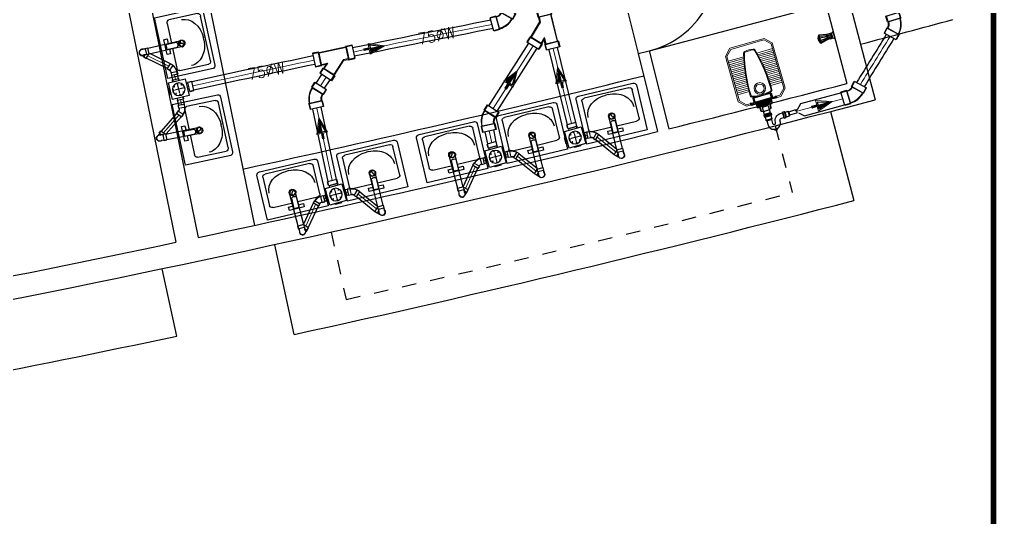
# Model space of a CAD drawing. Header units: metres. Extents: x 159409 to 239023, y 50504 to 95165.
# Drawn here: x 205960 to 206810, y 86716 to 87149 of the extents above; entities that cross this region are included whole.
import ezdxf

# ---------------------------------------------------------------- set-up
doc = ezdxf.new("R2010")
doc.units = ezdxf.units.M
doc.header["$MEASUREMENT"] = 0
doc.linetypes.add('HIDDEN', pattern=[0.125, 0.0625, -0.0625])
for name, color, linetype in [('BRASS', 1, 'Continuous'), ('CON', 2, 'Continuous'), ('PIPE', 4, 'Continuous'), ('SANTEH', 7, 'Continuous')]:
    doc.layers.add(name, color=color, linetype=linetype)
for name, color, linetype, lineweight in [('RJ- ANGLEValve', 1, 'Continuous', 25), ('RJ- D - TEXT', 7, 'Continuous', 20), ('RJ- DRA- FLOOR TRAP', 8, 'Continuous', 30), ('RJ- DRA-SOIL PIPE', 12, 'Continuous', 30), ('RJ- DRA-WASTE PIPE', 130, 'Continuous', 30)]:
    doc.layers.add(name, color=color, linetype=linetype, lineweight=lineweight)
doc.styles.add('RJ', font='romans.shx')

# ---------------------------------------------------------------- blocks, each defined once
blk = doc.blocks.new('FEGREGRE')
at = {"color": 20, "ltscale": 10}
for p, q in [((357183.57, 114115.48, 0.84), (357203.7, 114038.06, 0.42)), ((356717.05, 113921.59, 0.42), (356700.34, 113999.68, 0.42)), ((356615.1, 113920.15, 0.42), (356602.56, 113978.76, 0.42))]:
    blk.add_line(p, q, dxfattribs=at)
for radius, start, end in [(12848.5, 282.343422, 284.574997), (12828.5, 280.100829, 281.897209)]:
    blk.add_arc((353970.42, 126473.08, 0.42), radius, start, end, dxfattribs=at)
blk = doc.blocks.new('TRTH')
at = {"color": 42, "ltscale": 8}
for p, q in [((-589.8393, -68.7593), (-589.8393, -67.9795)), ((-589.8193, -68.7593), (-589.8193, -67.9793)), ((-589.8393, -68.7593), (-589.8193, -68.7593)), ((-589.8393, -68.8593), (-589.0393, -68.8593))]:
    blk.add_line(p, q, dxfattribs=at)
blk.add_arc((-589.8193, -68.7593), 0.78, 0, 91.46928, dxfattribs=at)
blk = doc.blocks.new('Rac7')
at = {"color": 0}
for p, q in [((-39500.6, -24232.1), (-39500.6, -23829.6)), ((-39473.6, -23808.4), (-38988.3, -23808.4)), ((-39456.5, -23859.1), (-39456.5, -24114.9)), ((-39032.4, -23838), (-39429.6, -23838)), ((-39221.1, -23854.9), (-39240.8, -23854.9)), ((-39005.4, -24114.9), (-39005.4, -23859.1)), ((-39005.4, -23859.1), (-39005.4, -23859.1)), ((-38961.3, -23829.6), (-38961.3, -24232.1)), ((-39252.5, -24185.9), (-39252.5, -24093.6)), ((-39209.4, -24185.9), (-39209.4, -24093.6)), ((-39429.6, -24136.1), (-39252.5, -24136.1)), ((-39297, -24164), (-39252.5, -24164)), ((-39297, -24193.5), (-39297, -24164)), ((-39164.9, -24193.5), (-39297, -24193.5)), ((-39252.5, -24185.9), (-39209.4, -24185.9)), ((-39209.4, -24136.1), (-39032.4, -24136.1)), ((-39209.4, -24164), (-39164.9, -24164)), ((-39164.9, -24164), (-39164.9, -24193.5)), ((-38961.3, -24232.1), (-39500.6, -24232.1))]:
    blk.add_line(p, q, dxfattribs=at)
at = {"color": 0, "extrusion": (0, 0, -1)}
for centre, major_axis, start_param, end_param in [((-39473.6, -23829.6), (-27, 0), 0, 1.570796), ((-39429.6, -23859.1), (-27, 0), 0, 1.570796), ((-39240.8, -24007.4), (-194.1, 0), 0, 1.570796), ((-39221.1, -24007.4), (-194.1, 0), 1.570796, 3.141593), ((-39032.4, -23859.1), (-27, 0), 1.570796, 3.141593), ((-38988.3, -23829.6), (-27, 0), 1.570796, 3.141593), ((-39429.6, -24114.9), (-27, 0), -1.570796, 0), ((-39231, -24104), (-25.3, 0), 0.552816, 2.588777), ((-39032.4, -24114.9), (-27, 0), -3.141593, -1.570796)]:
    blk.add_ellipse(centre, major_axis=major_axis, ratio=0.785714, start_param=start_param, end_param=end_param, dxfattribs=at)
blk.add_ellipse((-39231, -24048), major_axis=(-27.9, 0), ratio=0.785714, dxfattribs=at)
blk = doc.blocks.new('A$C48064110')
at = {"lineweight": 5}
for p, q in [((0, 0.467), (0.057, 0.524)), ((0.012, 0.462), (0.062, 0.512)), ((0.057, 0.524), (0.367, 0.524)), ((0.062, 0.512), (0.362, 0.512)), ((0.362, 0.512), (0.412, 0.462)), ((0.367, 0.524), (0.424, 0.467)), ((0, 0.057), (0, 0.467)), ((0.012, 0.062), (0.012, 0.462)), ((0.412, 0.462), (0.412, 0.062)), ((0.424, 0.467), (0.424, 0.057)), ((0.114, 0.4081), (0.012, 0.4081)), ((0.1143, 0.3921), (0.012, 0.3921)), ((0.1148, 0.3761), (0.012, 0.3761)), ((0.1155, 0.3601), (0.012, 0.3601)), ((0.1163, 0.3441), (0.012, 0.3441)), ((0.3077, 0.3441), (0.412, 0.3441)), ((0.3085, 0.3601), (0.412, 0.3601)), ((0.3092, 0.3761), (0.412, 0.3761)), ((0.3097, 0.3921), (0.412, 0.3921)), ((0.31, 0.4081), (0.412, 0.4081)), ((0.1174, 0.3281), (0.012, 0.3281)), ((0.1186, 0.3121), (0.012, 0.3121)), ((0.1201, 0.2961), (0.012, 0.2961)), ((0.1217, 0.2801), (0.012, 0.2801)), ((0.1236, 0.2641), (0.012, 0.2641)), ((0.3004, 0.2641), (0.412, 0.2641)), ((0.3023, 0.2801), (0.412, 0.2801)), ((0.3039, 0.2961), (0.412, 0.2961)), ((0.3054, 0.3121), (0.412, 0.3121)), ((0.3066, 0.3281), (0.412, 0.3281)), ((0.1256, 0.2481), (0.012, 0.2481)), ((0.1278, 0.2321), (0.012, 0.2321)), ((0.1302, 0.2161), (0.012, 0.2161)), ((0.1329, 0.2001), (0.012, 0.2001)), ((0.1357, 0.1841), (0.012, 0.1841)), ((0.2883, 0.1841), (0.412, 0.1841)), ((0.2911, 0.2001), (0.412, 0.2001)), ((0.2938, 0.2161), (0.412, 0.2161)), ((0.2962, 0.2321), (0.412, 0.2321)), ((0.2984, 0.2481), (0.412, 0.2481)), ((0.1387, 0.1681), (0.012, 0.1681)), ((0.1419, 0.1521), (0.012, 0.1521)), ((0.1454, 0.1361), (0.012, 0.1361)), ((0.149, 0.1201), (0.012, 0.1201)), ((0.1529, 0.1041), (0.012, 0.1041)), ((0.2711, 0.1041), (0.412, 0.1041)), ((0.275, 0.1201), (0.412, 0.1201)), ((0.2786, 0.1361), (0.412, 0.1361)), ((0.2821, 0.1521), (0.412, 0.1521)), ((0.2853, 0.1681), (0.412, 0.1681)), ((0.057, 0), (0, 0.057)), ((0.062, 0.012), (0.012, 0.062)), ((0.367, 0), (0.057, 0)), ((0.362, 0.012), (0.062, 0.012)), ((0.412, 0.062), (0.362, 0.012)), ((0.424, 0.057), (0.367, 0))]:
    blk.add_line(p, q, dxfattribs=at)
for radius in [0.05, 0.038]:
    blk.add_circle((0.212, 0.407), radius, dxfattribs=at)
for centre, radius, start, end in [((1.4487, 0.4241), 1.3348, 179.09576, 195.15427), ((0.129, 0.447), 0.015, 90, 187.12502), ((1.4487, 0.4241), 1.3278, 179.07126, 195.17877), ((0.129, 0.447), 0.008, 85.29384, 190.10273), ((0.212, 0.0904), 0.3808, 77.40909, 102.59091), ((0.212, 0.0904), 0.3738, 77.27249, 102.72751), ((-1.0247, 0.4241), 1.3278, 344.82123, 0.92874), ((-1.0247, 0.4241), 1.3348, 344.84573, 0.90424), ((0.295, 0.447), 0.008, 349.89727, 94.70616), ((0.295, 0.447), 0.015, 352.87498, 90), ((0.1752, 0.077), 0.015, 187.12502, 270), ((0.1752, 0.077), 0.008, 184.14731, 273.21794), ((0.212, 0.3047), 0.2454, 261.38596, 278.61404), ((0.212, 0.3047), 0.2384, 261.24025, 278.75975), ((0.2488, 0.077), 0.008, 266.78206, 355.85269), ((0.2488, 0.077), 0.015, 270, 352.87498)]:
    blk.add_arc(centre, radius, start, end, dxfattribs=at)
blk = doc.blocks.new('A$C3F2B028C')
at = {"color": 34, "linetype": 'Continuous'}
for points in [[(0, -8), (0, 8)], [(8.1, 5.6), (3.9, 5.6), (3.9, -6.1), (16.2, -6.1), (16.2, 5.6), (11, 5.6)], [(8.1, 3.7), (3.9, 3.7)], [(8.1, 2.5), (8.1, 6.8), (11, 6.8), (11, 2.5)], [(34.5, 7.7), (16.2, 3.7), (11, 3.7)], [(34.5, 3.5), (16.2, 1.7)], [(34.5, -7.7), (16.2, -3.7), (3.9, -3.7)], [(34.5, -3.5), (16.2, -1.7)]]:
    blk.add_lwpolyline(points, dxfattribs=at)
for points in [[(3.9, 5.6, 0.303122), (0, 8)], [(34.5, -10.3, 0.446482), (34.5, 10.3)], [(34.5, -8, 0.372706), (34.5, 8)], [(34.5, -3.4, 0.176556), (34.5, 3.4)], [(0, -8, 0.170448), (3.9, -6.1)]]:
    blk.add_lwpolyline(points, format="xyb", dxfattribs=at)
blk.add_lwpolyline([(34.5, -10.3), (34.5, 10.3), (16.2, 5.7), (16.2, -6.1)], close=True, dxfattribs=at)
for radius in [3.07, 2.68]:
    blk.add_circle((9.5, -0.3), radius, dxfattribs=at)
blk = doc.blocks.new('Waste-7')
for p, q in [((-4.28, 5.26), (-5.93, 3.6)), ((-5.93, 3.6), (-2.77, 0.44)), ((-4.28, 5.26), (-3.9, 5.26)), ((-3.9, 5.26), (-2.61, 6.55)), ((-2.77, 2.34), (-2.5, 2.61)), ((-2.77, 2.34), (-2.77, 0)), ((-2.77, 0), (2.77, 0)), ((-2.5, 2.61), (-2.5, 4.44)), ((2.5, 2.61), (2.5, 4.44)), ((2.77, 2.34), (2.5, 2.61)), ((2.77, 2.34), (2.77, 0))]:
    blk.add_line(p, q)
at = {"color": 8, "lineweight": 0}
for p, q in [((-4.17, 4.99), (-5.75, 3.42)), ((-4.17, 4.99), (-2.5, 3.33)), ((-4.17, 4.99), (-3.79, 4.99)), ((-3.79, 4.99), (-2.74, 6.05)), ((-3.79, 4.99), (-2.5, 3.71)), ((-2.5, 2.23), (-2.23, 2.5)), ((-2.5, 2.23), (2.5, 2.23)), ((-2.5, 2.23), (-2.5, 0)), ((-2.23, 2.5), (-2.23, 4.5)), ((-2.23, 2.5), (2.23, 2.5)), ((2.23, 2.5), (2.23, 4.5)), ((2.5, 2.23), (2.23, 2.5)), ((2.5, 2.23), (2.5, 0))]:
    blk.add_line(p, q, dxfattribs=at)
blk.add_arc((0, 5.63), 2.77, 334.58538, 205.41462)
blk.add_arc((0, 5.63), 2.5, 333.2345, 206.7655, dxfattribs=at)
blk = doc.blocks.new('Waste 45 angle')
for p, q in [((-2.73, 0), (2.73, 0)), ((2.73, -2.37), (2.73, 0)), ((-2.73, -2.37), (-2.73, 0)), ((-2.73, -2.37), (-2.5, -2.59)), ((2.73, -2.37), (2.5, -2.59)), ((-3.66, -4.62), (-5.34, -6.3)), ((-1.48, -10.15), (-5.34, -6.3)), ((-3.66, -4.62), (-3.34, -4.62)), ((0.2, -8.48), (-1.48, -10.15)), ((0.2, -8.48), (0.2, -8.16))]:
    blk.add_line(p, q)
at = {"color": 8, "lineweight": 0}
for p, q in [((2.5, -2.27), (2.5, 0)), ((-2.5, -2.27), (-2.5, 0)), ((-2.5, -2.27), (2.5, -2.27)), ((-2.5, -2.27), (-2.27, -2.5)), ((-2.27, -2.5), (2.27, -2.5)), ((2.5, -2.27), (2.27, -2.5)), ((-3.57, -4.85), (-5.17, -6.46)), ((-0.03, -8.39), (-3.57, -4.85)), ((-3.57, -4.85), (-3.25, -4.85)), ((-0.03, -8.06), (-3.25, -4.85)), ((-0.03, -8.39), (-1.64, -9.99)), ((-0.03, -8.39), (-0.03, -8.06))]:
    blk.add_line(p, q, dxfattribs=at)
for radius, start, end in [(2.98, 315.8472, 359.158), (7.98, 315.3136, 359.6873)]:
    blk.add_arc((-5.48, -2.55), radius, start, end)
for radius, start, end in [(3.2, 314.0982, 0.9018), (7.75, 314.6269, 0.3739)]:
    blk.add_arc((-5.48, -2.55), radius, start, end, dxfattribs=at)
blk = doc.blocks.new('Floor trap-3')
at = {"layer": 'RJ- DRA- FLOOR TRAP', "color": 8, "lineweight": 0}
for p, q in [((-3.75, 9.09), (-3.75, 12.5)), ((-3.75, 9.09), (3.75, 9.09)), ((-3.75, 9.09), (-3.41, 8.75)), ((-3.41, 8.75), (3.41, 8.75)), ((-3.41, 8.75), (-3.41, 7.5)), ((3.75, 9.09), (3.41, 8.75)), ((3.41, 8.75), (3.41, 7.5)), ((3.75, 9.09), (3.75, 12.5)), ((-7.5, 1.83), (-9, 1.83)), ((7.5, 1.83), (9, 1.83)), ((-7.5, -3.17), (-9, -3.17)), ((-2.5, -7.5), (-2.5, -8.32)), ((2.5, -7.5), (2.5, -8.32)), ((7.5, -3.17), (9, -3.17))]:
    blk.add_line(p, q, dxfattribs=at)
at = {"layer": 'RJ- DRA- FLOOR TRAP', "color": 11, "lineweight": 30}
for p, q in [((-3.64, 0), (3.64, 0)), ((0, 3.64), (0, -3.64))]:
    blk.add_line(p, q, dxfattribs=at)
at = {"layer": 'RJ- DRA- FLOOR TRAP', "color": 126, "lineweight": 30}
blk.add_lwpolyline([(7.5, -7.5), (7.5, 7.5), (-7.5, 7.5), (-7.5, -7.5)], close=True, dxfattribs=at)
blk.add_circle((0, 0), 5.5, dxfattribs=at)
at = {"layer": 'RJ- DRA- FLOOR TRAP', "lineweight": 30, "extrusion": (0, 0, -1)}
for centre, major_axis, start_param, end_param in [((-4.55, 0), (-0.165, 0.165), 3.141593, 9.424778), ((-3.22, 3.22), (0.165, 0.165), 4.712389, 10.995574), ((0, 4.55), (-0.165, 0.165), 3.141593, 9.424778), ((3.22, 3.22), (-0.165, 0.165), 3.141593, 9.424778), ((4.55, 0), (0.165, 0.165), 4.712389, 10.995574)]:
    blk.add_ellipse(centre, major_axis=major_axis, ratio=1, start_param=start_param, end_param=end_param, dxfattribs=at)
at = {"layer": 'RJ- DRA- FLOOR TRAP', "lineweight": 30}
for centre, major_axis, start_param, end_param in [((-3.22, -3.22), (0.165, -0.165), 4.712389, 10.995574), ((0, -4.55), (-0.165, -0.165), 3.141593, 9.424778), ((3.22, -3.22), (-0.165, -0.165), 3.141593, 9.424778)]:
    blk.add_ellipse(centre, major_axis=major_axis, ratio=1, start_param=start_param, end_param=end_param, dxfattribs=at)
at = {"layer": 'RJ- DRA-WASTE PIPE', "lineweight": 30}
for p, q in [((-4.09, 9.09), (-4.09, 12.5)), ((-4.09, 12.5), (4.09, 12.5)), ((-4.09, 9.09), (-3.75, 8.75)), ((-3.75, 8.75), (-3.75, 7.5)), ((4.09, 9.09), (3.75, 8.75)), ((3.75, 8.75), (3.75, 7.5)), ((4.09, 9.09), (4.09, 12.5)), ((-7.5, 2.05), (-9, 2.05)), ((-9, -3.4), (-9, 2.05)), ((7.5, 2.05), (9, 2.05)), ((9, -3.4), (9, 2.05)), ((-7.5, -3.4), (-9, -3.4)), ((-2.73, -7.5), (-2.73, -8.32)), ((-2.73, -8.32), (2.73, -8.32)), ((2.73, -7.5), (2.73, -8.32)), ((7.5, -3.4), (9, -3.4))]:
    blk.add_line(p, q, dxfattribs=at)
blk = doc.blocks.new('A$C7C665330')
at = {"color": 1, "ltscale": 10}
blk.add_line((25.06, 28.38), (26.18, 15.19), dxfattribs=at)
at = {"layer": 'BRASS'}
blk.add_lwpolyline([(1.02, 16.2), (0.13, 16.12), (0, 17.61), (0.89, 17.68)], dxfattribs=at)
for points in [[(0.34, 17.16), (0.32, 17.35), (0.65, 17.38), (0.67, 17.19)], [(0.38, 16.61), (0.4, 16.42), (0.73, 16.45), (0.72, 16.64)]]:
    blk.add_lwpolyline(points, close=True, dxfattribs=at)
at = {"layer": 'CON'}
for p, q in [((15.13, 24.39), (14.53, 23.24)), ((15.72, 17.46), (14.93, 18.5))]:
    blk.add_line(p, q, dxfattribs=at)
at = {"layer": 'CON', "linetype": 'HIDDEN'}
blk.add_line((14.53, 23.24), (14.93, 18.5), dxfattribs=at)
at = {"layer": 'CON', "color": 1}
for points in [[(25.06, 28.38), (21.76, 28.1), (21.57, 30.32), (21.85, 30.97), (20.95, 30.9), (20.52, 29.9), (20.77, 26.89), (18.1, 26.67), (17.43, 24.82), (15.11, 24.63)], [(25.08, 28.15), (21.54, 27.85), (21.33, 30.36), (21.48, 30.7), (21.11, 30.67), (20.76, 29.86), (21.03, 26.68), (18.27, 26.44), (17.6, 24.6), (15.13, 24.39)], [(26.16, 15.43), (22.61, 15.13), (22.82, 12.62), (23.03, 12.3), (22.67, 12.27), (22.18, 13.02), (21.91, 16.2), (19.16, 15.96), (18.18, 17.67), (15.72, 17.46)], [(26.18, 15.19), (22.87, 14.91), (23.06, 12.7), (23.45, 12.1), (22.55, 12.02), (21.95, 12.94), (21.7, 15.94), (19.02, 15.72), (18.05, 17.42), (15.74, 17.22)]]:
    blk.add_lwpolyline(points, dxfattribs=at)
at = {"layer": 'PIPE', "color": 3}
for p, q in [((7.73, 21.95), (8.01, 18.63)), ((8.16, 22.46), (8.52, 18.2)), ((7.93, 5.84), (11.24, 6.12)), ((8.44, 5.4), (10.81, 5.6))]:
    blk.add_line(p, q, dxfattribs=at)
at = {"layer": 'PIPE'}
for p, q in [((17.52, 23.25), (12.3, 22.81)), ((17.88, 18.99), (12.66, 18.55))]:
    blk.add_line(p, q, dxfattribs=at)
at = {"layer": 'PIPE', "color": 1}
for p, q in [((17.52, 23.25), (17.88, 18.99)), ((19.6, 25.23), (20.26, 17.38))]:
    blk.add_line(p, q, dxfattribs=at)
at = {"layer": 'PIPE', "color": 15}
for p, q in [((19.61, 25.07), (21.93, 25.69)), ((19.65, 24.68), (21.95, 25.37)), ((19.67, 24.42), (22.01, 24.66)), ((19.72, 23.84), (22.05, 24.22)), ((22.11, 23.55), (19.75, 23.44)), ((19.8, 22.83), (22.13, 23.22)), ((19.83, 22.55), (22.18, 22.69)), ((19.88, 21.9), (22.2, 22.39)), ((22.27, 21.66), (19.91, 21.6)), ((22.29, 21.35), (19.96, 21.01)), ((19.98, 20.72), (22.35, 20.62)), ((20.04, 20.07), (22.38, 20.32)), ((20.06, 19.78), (22.42, 19.79)), ((22.45, 19.46), (20.11, 19.18)), ((20.15, 18.78), (22.51, 18.79)), ((20.19, 18.2), (22.55, 18.35)), ((20.22, 17.93), (22.61, 17.64)), ((20.25, 17.54), (22.63, 17.32))]:
    blk.add_line(p, q, dxfattribs=at)
at = {"layer": 'PIPE', "color": 10}
blk.add_lwpolyline([(25.08, 28.15), (25.12, 27.75), (21.58, 27.45), (21.66, 26.45), (18.57, 26.18), (18.14, 24.88), (18.45, 21.18), (18.76, 17.49), (19.4, 16.27), (22.5, 16.53), (22.58, 15.53), (26.12, 15.83), (26.16, 15.43)], dxfattribs=at)
at = {"layer": 'PIPE', "color": 1}
blk.add_lwpolyline([(22.56, 21.53), (23.05, 15.81), (22.76, 15.79), (22.69, 16.64), (19.74, 17.54, -0.263242), (19.48, 17.93), (19.2, 21.25), (18.92, 24.56, -0.263242), (19.11, 24.99), (21.87, 26.37), (21.8, 27.23), (22.08, 27.25)], format="xyb", close=True, dxfattribs=at)
at = {"layer": 'PIPE'}
for points in [[(7.73, 21.95), (4.56, 21.68, 0.414214), (0.87, 17.31), (0.93, 16.55, 0.414214), (5.3, 12.87), (5.9, 12.92, -0.414214), (7.44, 11.62), (7.58, 9.97)], [(8.01, 18.63), (5.07, 18.38, 0.414214), (4.21, 17.36), (4.23, 17.07, 0.414214), (5.26, 16.2), (5.62, 16.23, -0.414214), (10.76, 11.9), (10.89, 10.25)]]:
    blk.add_lwpolyline(points, format="xyb", dxfattribs=at)
at = {"layer": 'PIPE', "color": 4}
for points in [[(12.3, 22.81), (11.78, 23.28), (10.81, 23.2), (10.38, 22.65), (8.16, 22.46), (7.73, 21.95)], [(12.66, 18.55), (12.23, 17.99), (11.25, 17.91), (10.74, 18.38), (8.52, 18.2), (8.01, 18.63)]]:
    blk.add_lwpolyline(points, dxfattribs=at)
at = {"layer": 'PIPE', "color": 3}
for points in [[(10.38, 22.65), (10.74, 18.38)], [(11.25, 17.91), (10.81, 23.2)], [(11.78, 23.28), (12.23, 17.99)], [(12.66, 18.55), (12.3, 22.81)], [(7.11, 9.46), (11.45, 9.82)], [(11.53, 8.85), (7.19, 8.48)], [(10.89, 10.25), (7.58, 9.97)], [(7.74, 8.05), (11.06, 8.33)]]:
    blk.add_lwpolyline(points, dxfattribs=at)
at = {"layer": 'PIPE', "color": 1}
blk.add_lwpolyline([(17.88, 18.99), (18.34, 19.52), (18.18, 21.4), (18.06, 22.8), (17.52, 23.25)], dxfattribs=at)
at = {"layer": 'PIPE'}
for points in [[(7.58, 9.97), (7.11, 9.46), (7.19, 8.48), (7.74, 8.05), (7.93, 5.84), (8.44, 5.4), (8.87, 0.36)], [(10.89, 10.25), (11.45, 9.82), (11.53, 8.85), (11.06, 8.33), (11.24, 6.12), (10.81, 5.6), (11.24, 0.56)]]:
    blk.add_lwpolyline(points, dxfattribs=at)
at = {"layer": 'PIPE', "color": 3}
blk.add_lwpolyline([(8.87, 0.36, 0.68612), (10.05, 0.46, -0.68612), (11.24, 0.56, -0.68612), (10.05, 0.46)], format="xyb", dxfattribs=at)
blk = doc.blocks.new('FLOW')
at = {"ltscale": 75}
blk.add_hatch(color=256, dxfattribs=at).paths.add_polyline_path([(0, 6.15), (0, -0.3), (2.04, -0.3)])
at = {"lineweight": 20, "ltscale": 75}
blk.add_hatch(color=256, dxfattribs=at).paths.add_polyline_path([(-0.61, -1), (0.42, -3.98), (-0.61, -3.98)])
blk.add_lwpolyline([(0, 7.92), (3.11, -1), (0.42, -1), (0.42, -3.98), (-0.42, -3.98), (-0.42, -1), (-3.11, -1), (0, 7.92)], close=True, dxfattribs=at)
at = {"ltscale": 75}
for points in [[(0, 6.15), (-2.04, -0.3), (0, -0.3)], [(0, 6.15), (2.04, -0.3), (0, -0.3)], [(0, 6.15), (0, -0.3)]]:
    blk.add_lwpolyline(points, dxfattribs=at)
at = {"lineweight": 20, "ltscale": 75}
blk.add_lwpolyline([(-0.61, -1), (0.42, -3.98), (-0.61, -3.98), (-0.61, -1)], dxfattribs=at)
blk = doc.blocks.new('A$C30EA4FFE')
at = {"color": 8, "lineweight": 0}
for p, q in [((5.63, 24.07), (29.05, 28.43)), ((29.52, 29.12), (29.05, 28.43)), ((29.05, 28.43), (30.85, 18.75)), ((29.52, 29.12), (34.36, 30.02)), ((29.52, 29.12), (31.54, 18.28)), ((4.95, 24.54), (0.11, 23.64)), ((4.95, 24.54), (6.96, 13.71)), ((4.95, 24.54), (5.63, 24.07)), ((5.63, 24.07), (7.43, 14.4)), ((17.9, 5.21), (26.66, 17.97)), ((26.66, 17.97), (30.85, 18.75)), ((31.54, 18.28), (30.85, 18.75)), ((31.54, 18.28), (36.37, 19.18)), ((6.96, 13.71), (2.12, 12.81)), ((8.97, 10.63), (6.18, 6.57)), ((6.96, 13.71), (7.43, 14.4)), ((7.43, 14.4), (12.98, 15.43)), ((8.97, 10.63), (9.79, 10.78)), ((18.05, 4.39), (8.97, 10.63)), ((12.98, 15.43), (9.79, 10.78)), ((17.9, 5.21), (9.79, 10.78)), ((18.05, 4.39), (15.27, 0.33)), ((18.05, 4.39), (17.9, 5.21))]:
    blk.add_line(p, q, dxfattribs=at)
at = {"layer": 'RJ- DRA-SOIL PIPE', "color": 6}
for p, q in [((5.77, 24.7), (28.7, 28.96)), ((29.17, 29.65), (28.7, 28.96)), ((29.17, 29.65), (34.25, 30.6)), ((34.25, 30.6), (36.48, 18.6)), ((5.08, 25.17), (0, 24.22)), ((0, 24.22), (2.23, 12.23)), ((5.08, 25.17), (5.77, 24.7)), ((18.53, 5.08), (27.01, 17.44)), ((27.01, 17.44), (30.71, 18.13)), ((31.4, 17.66), (30.71, 18.13)), ((31.4, 17.66), (36.48, 18.6)), ((7.31, 13.17), (2.23, 12.23)), ((8.62, 11.16), (5.69, 6.9)), ((7.31, 13.17), (7.78, 13.86)), ((7.78, 13.86), (11.68, 14.59)), ((8.62, 11.16), (9.44, 11.32)), ((11.68, 14.59), (9.44, 11.32)), ((15.76, 0), (5.69, 6.9)), ((18.68, 4.26), (15.76, 0)), ((18.68, 4.26), (18.53, 5.08))]:
    blk.add_line(p, q, dxfattribs=at)
blk = doc.blocks.new('A$C00EA195A')
at = {"color": 6}
for p, q in [((9.6, 15.73), (12.51, 20.05)), ((12.51, 20.05), (22.45, 13.33)), ((5.11, 12.77), (0, 11.78)), ((2.28, 0), (0, 11.78)), ((5.11, 12.77), (5.7, 12.37)), ((9.6, 15.73), (9.73, 15.04)), ((19.54, 9.01), (18.84, 8.88)), ((19.54, 9.01), (22.45, 13.33)), ((7.39, 0.99), (2.28, 0)), ((7.39, 0.99), (7.79, 1.57))]:
    blk.add_line(p, q, dxfattribs=at)
at = {"color": 8, "lineweight": 0}
for p, q in [((10.13, 15.62), (12.93, 19.77)), ((5, 12.24), (0.09, 11.29)), ((7.09, 1.44), (5, 12.24)), ((5, 12.24), (5.59, 11.84)), ((7.49, 2.03), (5.59, 11.84)), ((10.13, 15.62), (19.24, 9.46)), ((10.13, 15.62), (10.26, 14.93)), ((10.26, 14.93), (18.54, 9.33)), ((19.24, 9.46), (18.55, 9.33)), ((19.24, 9.46), (22.04, 13.61)), ((7.09, 1.44), (2.18, 0.49)), ((7.09, 1.44), (7.49, 2.03))]:
    blk.add_line(p, q, dxfattribs=at)
for radius, start, end in [(7.05, 280.04548, 326.84916), (17.05, 280.57427, 326.32121)]:
    blk.add_arc((4.36, 18.78), radius, start, end, dxfattribs=at)
at = {"color": 6}
for radius, start, end in [(6.55, 281.79452, 325.10531), (17.55, 281.26088, 325.63459)]:
    blk.add_arc((4.36, 18.78), radius, start, end, dxfattribs=at)

msp = doc.modelspace()

# ---------------------------------------------------------------- linework, layer by layer
at = {"color": 0, "ltscale": 8}
for p, q in [((206283.983, 88674.501, 1.263), (206704.215, 87078.893, 1.263)), ((206636.355, 87257.517, 1.263), (206679.651, 87093.122, 1.263))]:
    msp.add_line(p, q, dxfattribs=at)
at = {"color": 0, "ltscale": 10}
for p, q in [((206003.886, 87507.738, 0.823), (206115.693, 86959.165, 0.842)), ((206061.867, 87473.625, 1.269), (206164.573, 86969.707, 1.287)), ((206010.253, 87376.353, 1.272), (206096.131, 86955.001, 1.287)), ((206507.832, 87121.548, 1.285), (206524.702, 87053.611, 1.288)), ((206498.126, 87119.142, 1.285), (206514.996, 87051.205, 1.288))]:
    msp.add_line(p, q, dxfattribs=at)
at = {"color": 7, "ltscale": 10}
msp.add_line((206507.864, 87121.545, 2.138), (206661.508, 87162.01, 1.263), dxfattribs=at)
at = {"color": 0, "linetype": 'HIDDEN', "ltscale": 200}
for p, q in [((206617.239, 87056.313, 1.264), (206632.111, 86998.186, 0.842)), ((206231.218, 86963.914, 0.842), (206244.277, 86905.352, 0.842))]:
    msp.add_line(p, q, dxfattribs=at)
at = {"color": 6, "const_width": 5.123}
msp.add_lwpolyline([(206807.05, 89854.015), (206807.05, 85112.189), (200063.3, 85112.189), (200063.3, 89854.015)], close=True, dxfattribs=at)
at = {"color": 0, "ltscale": 10}
for radius, start, end in [(12718.5, 284.7544877, 285.1296178), (12678.5, 283.9003722, 283.9459236), (12698.5, 282.28699, 283.9009809), (12748.5, 283.9459241, 284.6646022), (12768.5, 279.1997112, 284.7550704), (12748.5, 282.059251, 283.9009809), (12748.5, 279.9037719, 281.9693613)]:
    msp.add_arc((203452.237, 99426.332, 0.842), radius, start, end, dxfattribs=at)
at = {"color": 0, "linetype": 'HIDDEN', "ltscale": 200}
msp.add_arc((203452.237, 99426.332, 0.842), 12828.5, 282.5706633, 284.3518467, dxfattribs=at)
at = {"layer": 'RJ- DRA-SOIL PIPE'}
for p, q in [((206636.608, 87070.468), (206639.676, 87075.63)), ((206637.416, 87067.608), (206642.731, 87065.039))]:
    msp.add_line(p, q, dxfattribs=at)
for points in [[(206639.676, 87075.63), (206675.088, 87085.25)], [(206642.731, 87065.039), (206677.619, 87074.517)]]:
    msp.add_lwpolyline(points, dxfattribs=at)
for centre, start, end in [((217225.057, 80616.947), 148.1939146, 148.421623), ((217231.537, 80613.172), 148.1928942, 148.4206681)]:
    msp.add_arc(centre, 12368.5, start, end, dxfattribs=at)
at = {"layer": 'RJ- DRA-WASTE PIPE'}
for p, q in [((206071.936, 87123.81, 1.301), (206099.495, 87130.134, 1.301)), ((206073.054, 87118.937, 1.301), (206100.931, 87125.334, 1.301)), ((206479.7, 87035.5, 0.844), (206472.841, 87063.267, 0.844)), ((206484.554, 87036.699, 0.844), (206477.773, 87064.15, 0.844)), ((206087.289, 87049.146, 1.305), (206115.351, 87054.677, 1.305)), ((206088.256, 87044.24, 1.305), (206115.998, 87049.708, 1.305)), ((206410.413, 87018.762, 0.844), (206403.555, 87046.53, 0.844)), ((206415.268, 87019.961, 0.844), (206408.487, 87047.412, 0.844)), ((206341.233, 87001.885, 0.421), (206334.15, 87029.26, 0.421)), ((206346.074, 87003.137, 0.421), (206338.909, 87030.828, 0.421)), ((206271.688, 86985.932, 0.844), (206264.829, 87013.699, 0.844)), ((206276.542, 86987.131, 0.844), (206269.761, 87014.581, 0.844)), ((206202.507, 86969.054, 0.421), (206195.425, 86996.429, 0.421)), ((206207.348, 86970.307, 0.421), (206200.184, 86997.997, 0.421))]:
    msp.add_line(p, q, dxfattribs=at)
at = {"layer": 'RJ- DRA-WASTE PIPE', "color": 6, "linetype": 'Continuous'}
for p, q in [((206420.476, 87122.472, 1.285), (206436.535, 87057.224, 1.288)), ((206427.746, 87124.253, 1.285), (206443.764, 87059.171, 1.288)), ((206215.012, 87070.883, 0.819), (206228.448, 87007.648, 0.822)), ((206222.315, 87072.528, 0.819), (206235.681, 87009.617, 0.822)), ((206372.231, 87052.689, 0.821), (206374.407, 87042.448, 0.822)), ((206364.929, 87051.044, 0.821), (206367.174, 87040.479, 0.822))]:
    msp.add_line(p, q, dxfattribs=at)
at = {"layer": 'RJ- DRA-WASTE PIPE', "color": 8, "lineweight": 9}
for p, q in [((206424.111, 87123.362, 1.285), (206440.15, 87058.197, 1.288)), ((206090.256, 87108.112, 1.301), (206071.786, 87117.14, 1.301)), ((206095.167, 87100.627, 1.319), (206096.034, 87096.658, 1.283)), ((206100.231, 87079.155, 1.301), (206101.158, 87074.548, 1.301)), ((206218.663, 87071.705, 0.819), (206232.063, 87008.641, 0.822)), ((206099.088, 87065.703, 1.305), (206085.418, 87050.279, 1.305)), ((206368.58, 87051.867, 0.821), (206370.788, 87041.472, 0.822)), ((206452.253, 87047.79, 0.84), (206453.667, 87048.145, 0.84)), ((206462.601, 87046.498, 0.844), (206478.657, 87033.577, 0.844)), ((206382.967, 87031.052, 0.84), (206384.381, 87031.408, 0.84)), ((206393.314, 87029.761, 0.844), (206409.371, 87016.839, 0.844)), ((206356.42, 87020.632, 0.421), (206347.905, 87001.919, 0.421)), ((206363.766, 87025.747, 0.439), (206365.64, 87026.211, 0.422)), ((206225.041, 86992.916, 0.439), (206226.915, 86993.381, 0.422)), ((206244.241, 86998.222, 0.84), (206245.655, 86998.577, 0.84)), ((206254.589, 86996.93, 0.844), (206270.645, 86984.008, 0.844)), ((206217.694, 86987.801, 0.421), (206209.179, 86969.089, 0.421))]:
    msp.add_line(p, q, dxfattribs=at)
at = {"layer": 'RJ- DRA-WASTE PIPE', "linetype": 'Continuous'}
for p, q in [((206088.866, 87106.008, 1.301), (206070.451, 87115.01, 1.301)), ((206091.647, 87110.215, 1.301), (206073.564, 87119.054, 1.301)), ((206098.383, 87097.222, 1.301), (206097.125, 87103.653, 1.301)), ((206093.583, 87096.07, 1.301), (206092.754, 87100.134, 1.301)), ((206098.671, 87074.234, 1.301), (206097.776, 87078.682, 1.301)), ((206103.645, 87074.861, 1.301), (206102.659, 87079.762, 1.301)), ((206097.024, 87067.143, 1.305), (206083.371, 87051.738, 1.305)), ((206101.153, 87064.263, 1.305), (206087.885, 87049.294, 1.305)), ((206451.076, 87050.072, 0.84), (206451.004, 87050.054, 0.84)), ((206453.236, 87050.614, 0.84), (206451.554, 87050.192, 0.84)), ((206452.324, 87045.23, 0.84), (206452.315, 87045.228, 0.84)), ((206454.341, 87045.737, 0.84), (206452.952, 87045.388, 0.84)), ((206461.26, 87044.368, 0.844), (206477.297, 87031.462, 0.844)), ((206463.941, 87048.629, 0.844), (206479.524, 87036.088, 0.844)), ((206365.074, 87028.605, 0.421), (206363.198, 87028.184, 0.421)), ((206381.789, 87033.334, 0.84), (206381.718, 87033.316, 0.84)), ((206383.949, 87033.877, 0.84), (206382.268, 87033.454, 0.84)), ((206383.038, 87028.493, 0.84), (206383.028, 87028.49, 0.84)), ((206385.054, 87028.999, 0.84), (206383.665, 87028.65, 0.84)), ((206391.974, 87027.63, 0.844), (206408.01, 87014.725, 0.844)), ((206394.654, 87031.891, 0.844), (206410.237, 87019.351, 0.844)), ((206354.279, 87021.964, 0.421), (206345.943, 87003.644, 0.421)), ((206358.56, 87019.301, 0.421), (206350.071, 87000.644, 0.421)), ((206366.229, 87023.792, 0.421), (206364.325, 87023.348, 0.421)), ((206367.69, 87024.133, 0.421), (206367.573, 87024.105, 0.421)), ((206245.224, 87001.046, 0.84), (206243.542, 87000.624, 0.84)), ((206226.348, 86995.774, 0.421), (206224.473, 86995.353, 0.421)), ((206243.064, 87000.503, 0.84), (206242.992, 87000.485, 0.84)), ((206244.312, 86995.662, 0.84), (206244.303, 86995.659, 0.84)), ((206246.329, 86996.168, 0.84), (206244.94, 86995.819, 0.84)), ((206253.248, 86994.799, 0.844), (206269.285, 86981.894, 0.844)), ((206255.929, 86999.061, 0.844), (206271.512, 86986.52, 0.844)), ((206215.553, 86989.133, 0.421), (206207.217, 86970.813, 0.421)), ((206219.835, 86986.47, 0.421), (206211.345, 86967.813, 0.421)), ((206227.503, 86990.961, 0.421), (206225.6, 86990.518, 0.421)), ((206228.965, 86991.302, 0.421), (206228.847, 86991.275, 0.421))]:
    msp.add_line(p, q, dxfattribs=at)
at = {"layer": 'RJ- DRA-WASTE PIPE', "color": 6, "linetype": 'Continuous'}
for points, elevation in [([(206368.212, 87073.647), (206403.101, 87128.218)], 1.285), ([(206375.423, 87069.088), (206410.398, 87123.792)], 1.285), ([(206218.295, 87093.486), (206223.088, 87100.982)], 1.283), ([(206225.507, 87088.926), (206230.253, 87096.35)], 1.283)]:
    msp.add_lwpolyline(points, dxfattribs=dict(at, elevation=elevation))
at = {"layer": 'RJ- DRA-WASTE PIPE', "color": 8, "lineweight": 9}
for points, elevation in [([(206371.965, 87071.274), (206406.899, 87125.915)], 1.285), ([(206222.048, 87091.113), (206226.817, 87098.571)], 1.283)]:
    msp.add_lwpolyline(points, dxfattribs=dict(at, elevation=elevation))
msp.add_lwpolyline([(206637.464, 87069.318), (206676.067, 87079.806)], dxfattribs=at)
at = {"layer": 'RJ- DRA-WASTE PIPE'}
for centre in [(206101.341, 87128.071, 1.301), (206475.1, 87064.867, 0.844), (206116.841, 87052.344, 1.305), (206405.813, 87048.129, 0.844), (206336.162, 87031.161, 0.421), (206267.088, 87015.298, 0.844), (206197.436, 86998.33, 0.421)]:
    msp.add_circle(centre, 2.768, dxfattribs=at)
at = {"layer": 'RJ- DRA-WASTE PIPE', "color": 8, "lineweight": 0}
for centre in [(206101.341, 87128.071, 1.301), (206475.1, 87064.867, 0.844), (206116.841, 87052.344, 1.305), (206405.813, 87048.129, 0.844), (206336.162, 87031.161, 0.421), (206267.088, 87015.298, 0.844), (206197.436, 86998.33, 0.421)]:
    msp.add_circle(centre, 2.5, dxfattribs=at)
at = {"layer": 'RJ- DRA-WASTE PIPE', "color": 6, "linetype": 'Continuous'}
for centre, start, end in [((208729.515, 75006.689, 1.283), 100.9974519, 101.5657924), ((208731.16, 74999.372, 1.283), 100.9956367, 101.5661268), ((208729.515, 75006.689, 1.283), 101.7271729, 102.226425), ((208731.16, 74999.372, 1.283), 101.7275074, 102.2257162)]:
    msp.add_arc(centre, 12368.5, start, end, dxfattribs=at)
at = {"layer": 'RJ- DRA-WASTE PIPE', "color": 8, "lineweight": 9}
for centre, start, end in [((208730.338, 75003.03, 1.283), 100.9965442, 101.5659596), ((217228.297, 80615.059), 148.1934044, 148.4211455), ((208730.338, 75003.03, 1.283), 101.7273401, 102.2260706)]:
    msp.add_arc(centre, 12368.5, start, end, dxfattribs=at)
at = {"layer": 'RJ- DRA-WASTE PIPE'}
for centre, start, end in [((206101.061, 87129.29, 1.301), 102.924487, 282.924487), ((206101.62, 87126.853, 1.301), 282.924487, 102.924487), ((206473.886, 87064.567, 0.844), 13.875071, 193.875071), ((206476.313, 87065.166, 0.844), 193.875071, 13.875071), ((206117.083, 87051.118, 1.305), 101.149132, 281.149132), ((206116.6, 87053.571, 1.305), 281.149132, 101.149132), ((206404.6, 87047.829, 0.844), 13.875071, 193.875071), ((206407.027, 87048.429, 0.844), 193.875071, 13.875071), ((206334.951, 87030.848, 0.421), 194.505928, 14.505928), ((206337.372, 87031.474, 0.421), 14.505928, 194.505928), ((206265.874, 87014.999, 0.844), 13.875071, 193.875071), ((206268.301, 87015.598, 0.844), 193.875071, 13.875071), ((206196.226, 86998.017, 0.421), 194.505928, 14.505928), ((206198.646, 86998.643, 0.421), 14.505928, 194.505928)]:
    msp.add_arc(centre, 1.25, start, end, dxfattribs=at)

# ---------------------------------------------------------------- block references
at = {"color": 4, "xscale": 99.99999999999996, "yscale": 99.99999999999996, "zscale": 99.99999999999996, "rotation": 283.9590990273802}
msp.add_blockref('TRTH', (227390.078, 31615.828, 2.138), dxfattribs=at)
at = {"color": 6, "ltscale": 10}
for name, p, rotation in [('A$C00EA195A', (206370.391, 87138.484, 1.283), 4.703969139812859), ('A$C30EA4FFE', (206215.769, 87095.098, 1.283), 1.574697464460234), ('A$C00EA195A', (206218.651, 87095.908, 0.819), 226.7491164060231), ('A$C00EA195A', (206368.567, 87076.07, 0.821), 226.7491164060231)]:
    msp.add_blockref(name, p, dxfattribs=dict(at, rotation=rotation))
at = {"color": 6, "ltscale": 10, "xscale": -1, "rotation": 294.2985026342689}
msp.add_blockref('A$C30EA4FFE', (206407.958, 87114.845, 1.284), dxfattribs=at)
at = {"color": 7, "xscale": 99.99999999999996, "yscale": 99.99999999999996, "zscale": 99.99999999999996, "rotation": 195.9282217796217}
msp.add_blockref('A$C48064110', (206613.124, 87133.776), dxfattribs=at)
at = {"color": 1, "ltscale": 10, "xscale": 1.25, "yscale": 1.25, "zscale": 1.25, "rotation": 101.5512266213595}
msp.add_blockref('A$C7C665330', (206638.763, 87056.729), dxfattribs=at)
at = {"color": 1}
msp.add_blockref('FEGREGRE', (-150518.101, -27046.747, 0.421), dxfattribs=at)
at = {"layer": 'RJ- ANGLEValve', "linetype": 'Continuous', "ltscale": 0.02, "xscale": 0.3633750001504086, "yscale": 0.3633749999623979, "zscale": 0.3633749999999993, "rotation": 196.583863820242}
msp.add_blockref('A$C3F2B028C', (206668.272, 87135.166, 0.842), dxfattribs=at)
at = {"layer": 'RJ- DRA- FLOOR TRAP', "xscale": -1}
for p, rotation in [((206098.79, 87088.064, 1.283), 283.4904502929018), ((206443.333, 87046.109, 0.822), 15.07189099946462), ((206374.047, 87029.372, 0.822), 15.07189099946462), ((206235.321, 86996.541, 0.822), 15.07189099946462)]:
    msp.add_blockref('Floor trap-3', p, dxfattribs=dict(at, rotation=rotation))
at = {"layer": 'RJ- DRA-SOIL PIPE'}
for name, p, xscale, yscale, zscale, rotation in [('Waste 45 angle', (206719.223, 87153.394, 0.842), 2.199999999979479, 2.199999999979479, 2.199999999979479, 16.4536613776454), ('FLOW', (206265.741, 87123.486, 1.283), 1.54, 1.54, 1.54, 281.4866328477087), ('FLOW', (206386.238, 87093.862, 1.285), -1.539999999999999, 1.54, 1.54, 326.7430746639441), ('FLOW', (206430.942, 87095.377, 1.279), -1.54, 1.54, 1.54, 13.57558701896508), ('Waste 45 angle', (206691.322, 87092.091), 2.199999999979479, 2.199999999979479, 2.199999999979479, 331.3463656216806), ('FLOW', (206655.109, 87074.011), 1.54, 1.54, 1.54, 285.5969605594524), ('FLOW', (206223.018, 87051.194, 0.82), -1.54, 1.54, 1.54, 11.98020077094322)]:
    msp.add_blockref(name, p, dxfattribs=dict(at, xscale=xscale, yscale=yscale, zscale=zscale, rotation=rotation))
at = {"layer": 'RJ- DRA-WASTE PIPE'}
for name, p, rotation in [('Waste-7', (206072.495, 87121.373, 1.301), 102.9244869519664), ('Waste 45 angle', (206090.186, 87108.005, 1.301), 56.53634128041958), ('Waste 45 angle', (206356.528, 87020.565, 0.421), 148.1177819869824), ('Waste-7', (206343.653, 87002.511, 0.421), 194.5059276585292), ('Waste 45 angle', (206217.803, 86987.734, 0.421), 148.1177819869824), ('Waste-7', (206204.928, 86969.68, 0.421), 194.5059276585292)]:
    msp.add_blockref(name, p, dxfattribs=dict(at, rotation=rotation))
at = {"layer": 'RJ- DRA-WASTE PIPE', "xscale": -1}
for name, p, rotation in [('Waste 45 angle', (206099.091, 87065.701, 1.305), 145.1043857444811), ('Waste-7', (206087.772, 87046.693, 1.305), 101.1491320454546), ('Waste 45 angle', (206462.602, 87046.501, 0.844), 237.8303244058174), ('Waste 45 angle', (206393.316, 87029.764, 0.844), 237.8303244058174), ('Waste-7', (206482.127, 87036.099, 0.844), 193.8750707067909), ('Waste-7', (206412.84, 87019.362, 0.844), 193.8750707067909), ('Waste 45 angle', (206254.59, 86996.933, 0.844), 237.8303244058174), ('Waste-7', (206274.115, 86986.531, 0.844), 193.8750707067909)]:
    msp.add_blockref(name, p, dxfattribs=dict(at, rotation=rotation))
at = {"layer": 'SANTEH', "xscale": 0.09999999999999991, "yscale": 0.09999999999999991, "zscale": 0.09999999999999991}
for p, rotation in [((209282.432, 83802.848, 1.303), 282.2245795814267), ((209739.214, 90308.039, 0.844), 13.31464389496866), ((209297.809, 83727.402, 1.305), 282.2245795814267), ((209669.927, 90291.301, 0.844), 13.31464389496866), ((209600.641, 90274.564, 0.844), 13.31464389496866), ((209531.202, 90258.471, 0.844), 13.31464389496866), ((209461.839, 90242.055, 0.844), 13.31464389496866)]:
    msp.add_blockref('Rac7', p, dxfattribs=dict(at, rotation=rotation))

# ---------------------------------------------------------------- texts
at = {"layer": 'RJ- D - TEXT', "lineweight": 20, "style": 'RJ', "width": 0.9}
for p in [(206308.025, 87126.703, 1.283), (206159.969, 87095.969, 1.283)]:
    msp.add_text('75%%CW', height=10, rotation=11.255095, dxfattribs=at).set_placement(p)

doc.saveas('drawing.dxf')
